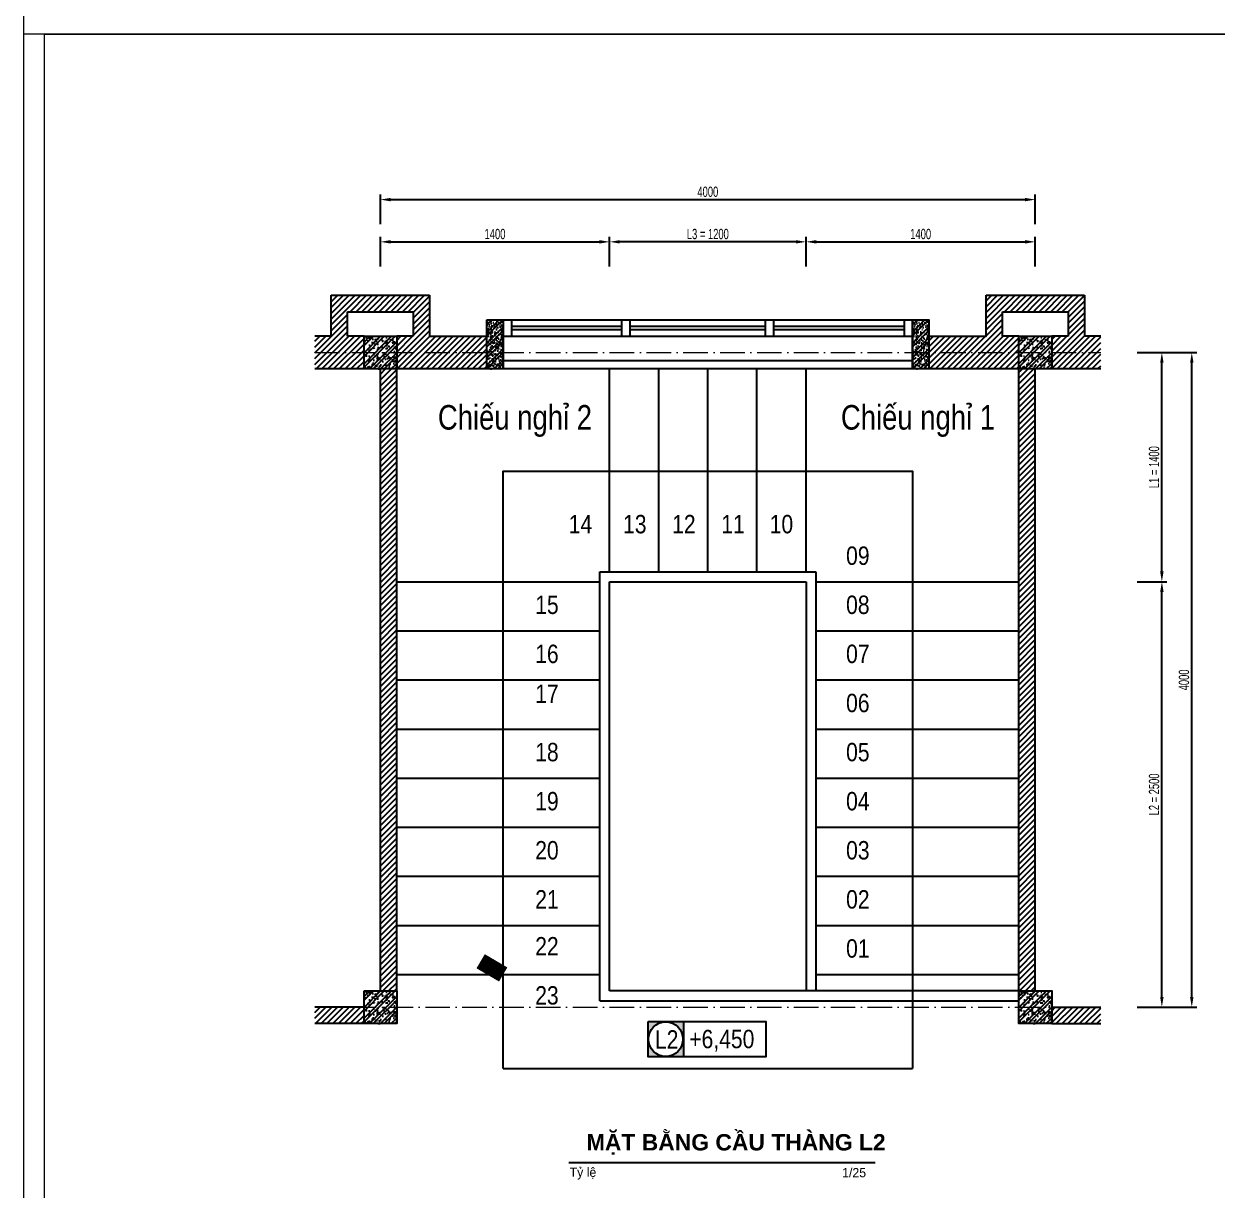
# Model space of a CAD drawing. Extents: x -1107188 to -523840, y 39692 to 514392.
# Drawn here: x -1107188 to -1078037, y 307936 to 336442 of the extents above; entities that cross this region are included whole.
import ezdxf
from ezdxf.enums import TextEntityAlignment as Align

# ---------------------------------------------------------------- set-up
doc = ezdxf.new("R2010")
doc.units = 0
doc.linetypes.add('ACAD_ISO10W100', pattern=[18, 12, -3, 0, -3])
doc.layers.get('0').update_dxf_attribs({"color": 255, "linetype": 'CONTINUOUS'})
doc.layers.get('DEFPOINTS').update_dxf_attribs({"linetype": 'CONTINUOUS'})
for name, color, linetype, lineweight in [('00-KH O SAN', 6, 'CONTINUOUS', 9), ('00-KICH THUOC', 6, 'CONTINUOUS', 9), ('CAY', 84, 'CONTINUOUS', 5), ('NET-THAY', 2, 'CONTINUOUS', 13), ('TRUC', 24, 'CONTINUOUS', 0)]:
    doc.layers.add(name, color=color, linetype=linetype, lineweight=lineweight)
for name, color, linetype in [('DIM', 1, 'CONTINUOUS'), ('DOOR', 20, 'CONTINUOUS'), ('HACTH', 8, 'CONTINUOUS'), ('TAGS', 60, 'CONTINUOUS'), ('TEXT', 7, 'CONTINUOUS'), ('TUONG', 131, 'CONTINUOUS')]:
    doc.layers.add(name, color=color, linetype=linetype)
doc.styles.add('1', font='', dxfattribs={"height": 250})
doc.styles.add('KICHTHUOC', font='', dxfattribs={"width": 0.8})
doc.styles.add('SO BV', font='', dxfattribs={"height": 200})
doc.styles.add('SWISS-CONDENSE', font='')
doc.styles.add('TEN BV', font='', dxfattribs={"height": 350})
doc.styles.add('Title-Text-1', font='arial.ttf', dxfattribs={"width": 0.8, "height": 6})
doc.styles.add('VNI-HELVE-CONDENSEN', font='')
doc.styles.get('1').set_extended_font_data('VNI-Helve-Condense')
doc.styles.get('KICHTHUOC').set_extended_font_data('VNI-Helve-Condense')
doc.styles.get('SO BV').set_extended_font_data('VNI-Helve-Condense')
doc.styles.get('SWISS-CONDENSE').set_extended_font_data('VNI-Swiss-Condense')
doc.styles.get('TEN BV').set_extended_font_data('VNI-Helve-Condense', bold=True)
doc.styles.get('VNI-HELVE-CONDENSEN').set_extended_font_data('VNI-Helve-Condense')
doc.dimstyles.new('DIM 25', dxfattribs={"dimtxt": 2.5, "dimasz": 2.5, "dimexe": 1.25, "dimexo": 0.625, "dimtad": 1, "dimdec": 0, "dimtxsty": 'KICHTHUOC', "dimcen": 2.5, "dimclrd": 1, "dimclre": 1, "dimclrt": 2, "dimadec": 0, "dimazin": 0, "dimtfac": 1, "dimtdec": 0, "dimtix": 1, "dimtmove": 0, "dimatfit": 3, "dimfxl": 6, "dimfxlon": 1, "dimarcsym": 0})
pattern_1 = [(45, (-3377260.09, 566681.26), (-70.710678, 70.710678), [])]

# ---------------------------------------------------------------- blocks, each defined once
blk = doc.blocks.new('A$C27B14CF0')
at = {"layer": 'TAGS', "ltscale": 1000}
h = blk.add_hatch(color=8, dxfattribs=at)
h.paths.add_polyline_path([(250, 243), (-182, 243), (-182, -189), (250, -189)])
h.paths.add_polyline_path([(245, 27, -1), (-177, 27, -1)], flags=16)
blk.add_line((250, 243), (250, -189), dxfattribs=at)
blk.add_lwpolyline([(-182, 243), (1258, 243), (1258, -189), (-182, -189)], close=True, dxfattribs=at)
blk.add_circle((34, 27), 211, dxfattribs=at)
at = {"layer": 'TAGS', "ltscale": 1000, "style": 'VNI-HELVE-CONDENSEN'}
for p in [(-44, -84), (379, -84)]:
    blk.add_attdef('S', p, '', height=225, dxfattribs=at)
blk = doc.blocks.new('*D1356')
at = {"layer": '00-KH O SAN', "color": 1, "lineweight": -2, "transparency": 16777216}
for p, q in [((-1079987, 322807), (-1079262, 322807)), ((-1079387, 312657), (-1079387, 322557)), ((-1079987, 312407), (-1079262, 312407))]:
    blk.add_line(p, q, dxfattribs=at)
at = {"layer": '00-KH O SAN', "color": 1, "transparency": 16777216}
for points in [[(-1079429, 322557), (-1079345, 322557), (-1079387, 322807)], [(-1079429, 312657), (-1079345, 312657), (-1079387, 312407)]]:
    blk.add_solid(points, dxfattribs=at)
at = {"layer": 'DEFPOINTS', "color": 0, "transparency": 16777216}
for p in [(-1082879, 322807), (-1079387, 322807), (-1082879, 312407)]:
    blk.add_point(p, dxfattribs=at)
at = {"layer": '00-KH O SAN', "color": 2, "transparency": 16777216, "insert": (-1079577, 317607), "char_height": 250, "attachment_point": 5, "rotation": 90, "style": 'KICHTHUOC'}
blk.add_mtext('L2 = 2500', dxfattribs=at)
blk = doc.blocks.new('*D1357')
at = {"layer": '00-KH O SAN', "color": 1, "lineweight": -2, "transparency": 16777216}
for p, q in [((-1079987, 328407), (-1079262, 328407)), ((-1079387, 323057), (-1079387, 328157)), ((-1079987, 322807), (-1079262, 322807))]:
    blk.add_line(p, q, dxfattribs=at)
at = {"layer": '00-KH O SAN', "color": 1, "transparency": 16777216}
for points in [[(-1079429, 328157), (-1079345, 328157), (-1079387, 328407)], [(-1079429, 323057), (-1079345, 323057), (-1079387, 322807)]]:
    blk.add_solid(points, dxfattribs=at)
at = {"layer": 'DEFPOINTS', "color": 0, "transparency": 16777216}
for p in [(-1082879, 328407), (-1079387, 328407), (-1082879, 322807)]:
    blk.add_point(p, dxfattribs=at)
at = {"layer": '00-KH O SAN', "color": 2, "transparency": 16777216, "insert": (-1079577, 325607), "char_height": 250, "attachment_point": 5, "rotation": 90, "style": 'KICHTHUOC'}
blk.add_mtext('L1 = 1400', dxfattribs=at)
blk = doc.blocks.new('*D1358')
at = {"layer": '00-KH O SAN', "color": 1, "lineweight": -2, "transparency": 16777216}
for p, q in [((-1092879, 330514), (-1092879, 331239)), ((-1088079, 330514), (-1088079, 331239)), ((-1088329, 331114), (-1092629, 331114))]:
    blk.add_line(p, q, dxfattribs=at)
at = {"layer": '00-KH O SAN', "color": 1, "transparency": 16777216}
for points in [[(-1092629, 331156), (-1092629, 331073), (-1092879, 331114)], [(-1088329, 331156), (-1088329, 331073), (-1088079, 331114)]]:
    blk.add_solid(points, dxfattribs=at)
at = {"layer": 'DEFPOINTS', "color": 0, "transparency": 16777216}
for p in [(-1092879, 331114), (-1092879, 325507), (-1088079, 325527)]:
    blk.add_point(p, dxfattribs=at)
at = {"layer": '00-KH O SAN', "color": 2, "transparency": 16777216, "insert": (-1090479, 331304), "char_height": 250, "attachment_point": 5, "style": 'KICHTHUOC'}
blk.add_mtext('L3 = 1200', dxfattribs=at)
blk = doc.blocks.new('*D1435')
at = {"layer": 'DEFPOINTS', "color": 0, "transparency": 16777216}
for p in [(-1092879, 331114), (-1098479, 328007), (-1092879, 328007)]:
    blk.add_point(p, dxfattribs=at)
at = {"layer": 'DIM', "color": 1, "lineweight": -2, "transparency": 16777216}
for p, q in [((-1098479, 330514), (-1098479, 331239)), ((-1092879, 330514), (-1092879, 331239)), ((-1098229, 331114), (-1093129, 331114))]:
    blk.add_line(p, q, dxfattribs=at)
at = {"layer": 'DIM', "color": 1, "transparency": 16777216}
for points in [[(-1098229, 331156), (-1098229, 331073), (-1098479, 331114)], [(-1093129, 331156), (-1093129, 331073), (-1092879, 331114)]]:
    blk.add_solid(points, dxfattribs=at)
at = {"layer": 'DIM', "color": 2, "transparency": 16777216, "insert": (-1095679, 331304), "char_height": 250, "attachment_point": 5, "style": 'KICHTHUOC'}
blk.add_mtext('1400', dxfattribs=at)
blk = doc.blocks.new('*D1436')
at = {"layer": 'DEFPOINTS', "color": 0, "transparency": 16777216}
for p in [(-1082479, 331114), (-1088079, 330514), (-1082479, 328007)]:
    blk.add_point(p, dxfattribs=at)
at = {"layer": 'DIM', "color": 1, "lineweight": -2, "transparency": 16777216}
for p, q in [((-1088079, 330577), (-1088079, 331239)), ((-1082479, 330514), (-1082479, 331239)), ((-1087829, 331114), (-1082729, 331114))]:
    blk.add_line(p, q, dxfattribs=at)
at = {"layer": 'DIM', "color": 1, "transparency": 16777216}
for points in [[(-1087829, 331156), (-1087829, 331073), (-1088079, 331114)], [(-1082729, 331156), (-1082729, 331073), (-1082479, 331114)]]:
    blk.add_solid(points, dxfattribs=at)
at = {"layer": 'DIM', "color": 2, "transparency": 16777216, "insert": (-1085279, 331304), "char_height": 250, "attachment_point": 5, "style": 'KICHTHUOC'}
blk.add_mtext('1400', dxfattribs=at)
blk = doc.blocks.new('KHUNGTEN')
at = {"color": 3, "linetype": 'Continuous'}
for points in [[(-593653, 217892), (-593653, 277292), (-509653, 277292), (-509653, 217892), (-593653, 217892)], [(-593153, 218392), (-593153, 276792), (-510153, 276792), (-510153, 218392)]]:
    blk.add_lwpolyline(points, close=True, dxfattribs=at)
at = {"style": 'TEN BV'}
for tag, p in [('TEB_BV', (-518299, 222628)), ('LOAI_BV', (-511918, 220684)), ('TL', (-512164, 219751))]:
    blk.add_attdef(tag, p, '', height=350, dxfattribs=at)
at = {"style": 'SO BV'}
for tag, p in [('SOBV', (-510673, 221020)), ('TONGSOBV', (-510673, 220591))]:
    blk.add_attdef(tag, text='', height=200, dxfattribs=at).set_placement(p, align=Align.CENTER)
blk = doc.blocks.new('*D1455')
at = {"layer": '00-KICH THUOC', "color": 1, "lineweight": -2, "transparency": 16777216}
for p, q in [((-1098479, 331546), (-1098479, 332271)), ((-1098229, 332146), (-1082729, 332146)), ((-1082479, 331546), (-1082479, 332271))]:
    blk.add_line(p, q, dxfattribs=at)
at = {"layer": '00-KICH THUOC', "color": 1, "transparency": 16777216}
for points in [[(-1098229, 332188), (-1098229, 332105), (-1098479, 332146)], [(-1082729, 332188), (-1082729, 332105), (-1082479, 332146)]]:
    blk.add_solid(points, dxfattribs=at)
at = {"layer": 'DEFPOINTS', "color": 0, "transparency": 16777216}
for p in [(-1082479, 332146), (-1098479, 328407), (-1082479, 328407)]:
    blk.add_point(p, dxfattribs=at)
at = {"layer": '00-KICH THUOC', "color": 2, "transparency": 16777216, "insert": (-1090479, 332337), "char_height": 250, "attachment_point": 5, "style": 'KICHTHUOC'}
blk.add_mtext('4000', dxfattribs=at)
blk = doc.blocks.new('*D1456')
at = {"layer": '00-KICH THUOC', "color": 1, "lineweight": -2, "transparency": 16777216}
for p, q in [((-1079256, 328407), (-1078531, 328407)), ((-1078656, 312657), (-1078656, 328157)), ((-1079256, 312407), (-1078531, 312407))]:
    blk.add_line(p, q, dxfattribs=at)
at = {"layer": '00-KICH THUOC', "color": 1, "transparency": 16777216}
for points in [[(-1078698, 328157), (-1078614, 328157), (-1078656, 328407)], [(-1078698, 312657), (-1078614, 312657), (-1078656, 312407)]]:
    blk.add_solid(points, dxfattribs=at)
at = {"layer": 'DEFPOINTS', "color": 0, "transparency": 16777216}
for p in [(-1082479, 328407), (-1078656, 328407), (-1082479, 312407)]:
    blk.add_point(p, dxfattribs=at)
at = {"layer": '00-KICH THUOC', "color": 2, "transparency": 16777216, "insert": (-1078846, 320407), "char_height": 250, "attachment_point": 5, "rotation": 90, "style": 'KICHTHUOC'}
blk.add_mtext('4000', dxfattribs=at)

msp = doc.modelspace()

# ---------------------------------------------------------------- hatches: boundary and pattern name
at = {"layer": 'CAY'}
h = msp.add_hatch(dxfattribs=at)
h.set_pattern_fill('AR-CONC', color=256, scale=200, style=0)
h.set_pattern_definition([(50, (-5329607.5, 988955.2), (1434.52037, -125.50427), [150, -1650]), (355, (-5329607.5, 988955.2), (-277.50267, 1504.38427), [120, -1320]), (100.4514, (-5329488, 988944.7), (1157.01876, 1378.8791), [127.4804, -1402.2842]), (46.1842, (-5329607.5, 989355.2), (2134.4821, -331.038), [225, -2475]), (96.6356, (-5329429.7, 989327.6), (1869.3254, 1948.2357), [191.2206, -2103.426]), (351.1842, (-5329607.5, 989355.2), (1869.3239, 1948.2372), [180, -1980]), (21, (-5329407.5, 989255.2), (1193.8141, -805.23778), [150, -1650]), (326, (-5329407.5, 989255.2), (486.63066, 1450.3001), [120, -1320]), (71.4514, (-5329308, 989188.1), (1680.44526, 645.061), [127.4804, -1402.2842]), (37.5, (-5329607.53, 988955.2), (24.31971, 665.78771), [0, -1304, 0, -1340, 0, -1325]), (7.5, (-5329607.5, 988955.2), (526.13907, 788.82342), [0, -764, 0, -1274, 0, -505]), (327.5, (-5330053.53, 988955.2), (1067.64487, -45.109743), [0, -500, 0, -1560, 0, -2070]), (317.5, (-5330253.5, 988955.2), (1166.37234, 200.20996), [0, -650, 0, -1036, 0, -1470])])
h.paths.add_polyline_path([(-1095878.734, 329207.034), (-1095478.734, 329207.034), (-1095478.734, 328007.034), (-1095878.734, 328007.034)])
at = {"layer": 'HACTH'}
h = msp.add_hatch(dxfattribs=at)
h.set_pattern_fill('ANSI31', color=256, scale=800, style=0)
h.set_pattern_definition(pattern_1)
h.paths.add_polyline_path([(-1099278.734, 329407.034), (-1098478.734, 329407.034), (-1098478.734, 329807.034), (-1099678.734, 329807.034), (-1099678.734, 328807.034), (-1100078.734, 328807.034), (-1100078.734, 328407.034), (-1098878.734, 328407.034), (-1098878.734, 328807.034), (-1099278.734, 328807.034)])
h.paths.add_polyline_path([(-1098878.734, 328407.034), (-1100078.734, 328407.034), (-1100078.734, 328007.034), (-1098878.734, 328007.034)])
h.paths.add_polyline_path([(-1085078.734, 328807.034), (-1085078.734, 328407.034), (-1082878.734, 328407.034), (-1082878.734, 328807.034), (-1083278.734, 328807.034), (-1083278.734, 329407.034), (-1082478.734, 329407.034), (-1082478.734, 329807.034), (-1083678.734, 329807.034), (-1083678.734, 328807.034)])
h.paths.add_polyline_path([(-1085078.734, 328407.034), (-1085078.734, 328007.034), (-1082878.734, 328007.034), (-1082878.734, 328407.034)])
h.paths.add_polyline_path([(-1095878.734, 328407.034), (-1095878.734, 328807.034), (-1097278.734, 328807.034), (-1097278.734, 329807.034), (-1098478.734, 329807.034), (-1098478.734, 329407.034), (-1097678.734, 329407.034), (-1097678.734, 328807.034), (-1098078.734, 328807.034), (-1098078.734, 328407.034)])
h.paths.add_polyline_path([(-1095878.734, 328007.034), (-1095878.734, 328407.034), (-1098078.734, 328407.034), (-1098078.734, 328007.034)])
h = msp.add_hatch(dxfattribs=at)
h.set_pattern_fill('ANSI31', color=256, scale=800, style=0)
h.set_pattern_definition(pattern_1)
h.paths.add_polyline_path([(-1080878.734, 328807.034), (-1081278.734, 328807.034), (-1081278.734, 329807.034), (-1082478.734, 329807.034), (-1082478.734, 329407.034), (-1081678.734, 329407.034), (-1081678.734, 328807.034), (-1082078.734, 328807.034), (-1082078.734, 328407.034), (-1080878.734, 328407.034)])
h.paths.add_polyline_path([(-1080878.734, 328407.034), (-1082078.734, 328407.034), (-1082078.734, 328007.034), (-1080878.734, 328007.034)])
h = msp.add_hatch(dxfattribs=at)
h.set_pattern_fill('ANSI32', color=256, scale=20, style=0)
h.set_pattern_definition([(45, (-3726611.69, 61687.28), (-134.703842, 134.703842), []), (45, (-3726521.89, 61687.28), (-134.703842, 134.703842), [])])
h.paths.add_polyline_path([(-1095478.734, 329207.034), (-1095878.734, 329207.034), (-1095878.734, 328407.034), (-1095478.734, 328407.034)])
h.paths.add_polyline_path([(-1095478.734, 328407.034), (-1095878.734, 328407.034), (-1095878.734, 328007.034), (-1095478.734, 328007.034)])
h = msp.add_hatch(dxfattribs=at)
h.set_pattern_fill('AR-CONC', color=256, style=0)
h.set_pattern_definition([(50, (-3726611.69, 61687.28), (182.184669, -15.9390855), [19.05, -209.55]), (355, (-3726611.69, 61687.28), (-35.242826, 191.056643), [15.24, -167.64]), (100.451, (-3726596.5, 61685.95), (146.942502, 175.116688), [16.19, -178.09]), (46.1842, (-3726611.7, 61738.08), (271.07904, -42.042328), [28.575, -314.325]), (96.6356, (-3726589.1, 61734.57), (237.404234, 247.425556), [24.285, -267.135]), (351.184, (-3726611.7, 61738.08), (237.404606, 247.425118), [22.86, -251.46]), (21, (-3726586.29, 61725.38), (151.61488, -102.2655185), [19.05, -209.55]), (326, (-3726586.29, 61725.38), (61.802028, 184.187966), [15.24, -167.64]), (71.4514, (-3726573.65, 61716.86), (213.416491, 81.922858), [16.19, -178.09]), (37.5, (-3726611.69, 61687.28), (3.0886033, 84.5550389), [0, -165.608, 0, -170.18, 0, -168.275]), (7.5, (-3726611.69, 61687.28), (66.8196625, 100.1805748), [0, -97.028, 0, -161.798, 0, -64.135]), (327.5, (-3726668.33, 61687.28), (135.5905952, -5.728744), [0, -63.5, 0, -198.12, 0, -262.89]), (317.5, (-3726693.73, 61687.28), (148.1291814, 25.426491), [0, -82.55, 0, -131.572, 0, -186.69])])
h.paths.add_polyline_path([(-1095478.734, 329207.034), (-1095878.734, 329207.034), (-1095878.734, 328407.034), (-1095478.734, 328407.034)])
h.paths.add_polyline_path([(-1095478.734, 328407.034), (-1095878.734, 328407.034), (-1095878.734, 328007.034), (-1095478.734, 328007.034)])
h = msp.add_hatch(dxfattribs=at)
h.set_pattern_fill('ANSI32', color=256, scale=20, style=0)
h.set_pattern_definition([(45, (-3716211.69, 61687.28), (-134.703842, 134.703842), []), (45, (-3716121.89, 61687.28), (-134.703842, 134.703842), [])])
h.paths.add_polyline_path([(-1085078.734, 329207.034), (-1085478.734, 329207.034), (-1085478.734, 328407.034), (-1085078.734, 328407.034)])
h.paths.add_polyline_path([(-1085078.734, 328407.034), (-1085478.734, 328407.034), (-1085478.734, 328007.034), (-1085078.734, 328007.034)])
h = msp.add_hatch(dxfattribs=at)
h.set_pattern_fill('AR-CONC', color=256, style=0)
h.set_pattern_definition([(50, (-3716211.69, 61687.28), (182.184669, -15.9390855), [19.05, -209.55]), (355, (-3716211.69, 61687.28), (-35.242826, 191.056643), [15.24, -167.64]), (100.451, (-3716196.5, 61685.95), (146.942502, 175.116688), [16.19, -178.09]), (46.1842, (-3716211.7, 61738.08), (271.07904, -42.042328), [28.575, -314.325]), (96.6356, (-3716189.1, 61734.57), (237.404234, 247.425556), [24.285, -267.135]), (351.184, (-3716211.7, 61738.08), (237.404606, 247.425118), [22.86, -251.46]), (21, (-3716186.29, 61725.38), (151.61488, -102.2655185), [19.05, -209.55]), (326, (-3716186.29, 61725.38), (61.802028, 184.187966), [15.24, -167.64]), (71.4514, (-3716173.65, 61716.86), (213.416491, 81.922858), [16.19, -178.09]), (37.5, (-3716211.69, 61687.28), (3.0886033, 84.5550389), [0, -165.608, 0, -170.18, 0, -168.275]), (7.5, (-3716211.69, 61687.28), (66.8196625, 100.1805748), [0, -97.028, 0, -161.798, 0, -64.135]), (327.5, (-3716268.33, 61687.28), (135.5905952, -5.728744), [0, -63.5, 0, -198.12, 0, -262.89]), (317.5, (-3716293.73, 61687.28), (148.1291814, 25.426491), [0, -82.55, 0, -131.572, 0, -186.69])])
h.paths.add_polyline_path([(-1085078.734, 329207.034), (-1085478.734, 329207.034), (-1085478.734, 328407.034), (-1085078.734, 328407.034)])
h.paths.add_polyline_path([(-1085078.734, 328407.034), (-1085478.734, 328407.034), (-1085478.734, 328007.034), (-1085078.734, 328007.034)])
h = msp.add_hatch(dxfattribs=at)
h.set_pattern_fill('ANSI32', color=256, scale=500, style=0)
h.set_pattern_definition([(45, (-3113722.35, 649661.2), (-132.582521, 132.582521), []), (45, (-3113633.97, 649661.2), (-132.582521, 132.582521), [])])
h.paths.add_polyline_path([(-1098478.734, 328807.034), (-1098878.734, 328807.034), (-1098878.734, 328407.034), (-1098478.734, 328407.034)])
h.paths.add_polyline_path([(-1098078.734, 328807.034), (-1098478.734, 328807.034), (-1098478.734, 328407.034), (-1098078.734, 328407.034)])
h.paths.add_polyline_path([(-1098078.734, 328407.034), (-1098478.734, 328407.034), (-1098478.734, 328007.034), (-1098078.734, 328007.034)])
h.paths.add_polyline_path([(-1098478.734, 328407.034), (-1098878.734, 328407.034), (-1098878.734, 328007.034), (-1098478.734, 328007.034)])
h = msp.add_hatch(dxfattribs=at)
h.set_pattern_fill('AR-CONC', color=256, scale=40, style=0)
h.set_pattern_definition([(50, (-3113722.35, 649661.2), (286.904073, -25.100854), [30, -330]), (355, (-3113722.35, 649661.2), (-55.500533, 300.876853), [24, -264]), (100.4514, (-3113698.44, 649659.1), (231.403753, 275.775817), [25.496076, -280.456845]), (46.1842, (-3113722.35, 649741.2), (426.89642, -66.207606), [45, -495]), (96.6356, (-3113686.78, 649735.68), (373.86508, 389.64715), [38.244115, -420.6852]), (351.1842, (-3113722.35, 649741.2), (373.86478, 389.64744), [36, -396]), (21, (-3113682.35, 649721.2), (238.76282, -161.047556), [30, -330]), (326, (-3113682.35, 649721.2), (97.326133, 290.06002), [24, -264]), (71.4514, (-3113662.46, 649707.78), (336.08905, 129.0122), [25.496076, -280.456845]), (37.5, (-3113722.35, 649661.2), (4.863942, 133.1575415), [0, -260.8, 0, -268, 0, -265]), (7.5, (-3113722.35, 649661.2), (105.227815, 157.764685), [0, -152.8, 0, -254.8, 0, -101]), (327.5, (-3113811.55, 649661.2), (213.5289745, -9.0219487), [0, -100, 0, -312, 0, -414]), (317.5, (-3113851.55, 649661.2), (233.274468, 40.041993), [0, -130, 0, -207.2, 0, -294])])
h.paths.add_polyline_path([(-1098478.734, 328807.034), (-1098878.734, 328807.034), (-1098878.734, 328407.034), (-1098478.734, 328407.034)])
h.paths.add_polyline_path([(-1098078.734, 328807.034), (-1098478.734, 328807.034), (-1098478.734, 328407.034), (-1098078.734, 328407.034)])
h.paths.add_polyline_path([(-1098078.734, 328407.034), (-1098478.734, 328407.034), (-1098478.734, 328007.034), (-1098078.734, 328007.034)])
h.paths.add_polyline_path([(-1098478.734, 328407.034), (-1098878.734, 328407.034), (-1098878.734, 328007.034), (-1098478.734, 328007.034)])
h = msp.add_hatch(dxfattribs=at)
h.set_pattern_fill('ANSI32', color=256, scale=500, style=0)
h.set_pattern_definition([(45, (-3097722.35, 649661.2), (-132.582521, 132.582521), []), (45, (-3097633.97, 649661.2), (-132.582521, 132.582521), [])])
h.paths.add_polyline_path([(-1082478.734, 328807.034), (-1082878.734, 328807.034), (-1082878.734, 328407.034), (-1082478.734, 328407.034)])
h.paths.add_polyline_path([(-1082078.734, 328807.034), (-1082478.734, 328807.034), (-1082478.734, 328407.034), (-1082078.734, 328407.034)])
h.paths.add_polyline_path([(-1082078.734, 328407.034), (-1082478.734, 328407.034), (-1082478.734, 328007.034), (-1082078.734, 328007.034)])
h.paths.add_polyline_path([(-1082478.734, 328407.034), (-1082878.734, 328407.034), (-1082878.734, 328007.034), (-1082478.734, 328007.034)])
h = msp.add_hatch(dxfattribs=at)
h.set_pattern_fill('AR-CONC', color=256, scale=40, style=0)
h.set_pattern_definition([(50, (-3097722.35, 649661.2), (286.904073, -25.100854), [30, -330]), (355, (-3097722.35, 649661.2), (-55.500533, 300.876853), [24, -264]), (100.4514, (-3097698.44, 649659.1), (231.403753, 275.775817), [25.496076, -280.456845]), (46.1842, (-3097722.35, 649741.2), (426.89642, -66.207606), [45, -495]), (96.6356, (-3097686.78, 649735.68), (373.86508, 389.64715), [38.244115, -420.6852]), (351.1842, (-3097722.35, 649741.2), (373.86478, 389.64744), [36, -396]), (21, (-3097682.35, 649721.2), (238.76282, -161.047556), [30, -330]), (326, (-3097682.35, 649721.2), (97.326133, 290.06002), [24, -264]), (71.4514, (-3097662.46, 649707.78), (336.08905, 129.0122), [25.496076, -280.456845]), (37.5, (-3097722.35, 649661.2), (4.863942, 133.1575415), [0, -260.8, 0, -268, 0, -265]), (7.5, (-3097722.35, 649661.2), (105.227815, 157.764685), [0, -152.8, 0, -254.8, 0, -101]), (327.5, (-3097811.55, 649661.2), (213.5289745, -9.0219487), [0, -100, 0, -312, 0, -414]), (317.5, (-3097851.55, 649661.2), (233.274468, 40.041993), [0, -130, 0, -207.2, 0, -294])])
h.paths.add_polyline_path([(-1082478.734, 328807.034), (-1082878.734, 328807.034), (-1082878.734, 328407.034), (-1082478.734, 328407.034)])
h.paths.add_polyline_path([(-1082078.734, 328807.034), (-1082478.734, 328807.034), (-1082478.734, 328407.034), (-1082078.734, 328407.034)])
h.paths.add_polyline_path([(-1082078.734, 328407.034), (-1082478.734, 328407.034), (-1082478.734, 328007.034), (-1082078.734, 328007.034)])
h.paths.add_polyline_path([(-1082478.734, 328407.034), (-1082878.734, 328407.034), (-1082878.734, 328007.034), (-1082478.734, 328007.034)])
h = msp.add_hatch(dxfattribs=at)
h.set_pattern_fill('ANSI31', color=256, scale=800, style=0)
h.set_pattern_definition(pattern_1)
h.paths.add_polyline_path([(-1098878.734, 312407.034), (-1100078.734, 312407.034), (-1100078.734, 312007.034), (-1098878.734, 312007.034)])
h.paths.add_polyline_path([(-1098078.734, 317956.855), (-1098478.734, 317763.029), (-1098478.734, 312807.034), (-1098078.734, 312807.034)])
h.paths.add_polyline_path([(-1098078.734, 328007.034), (-1098478.734, 328007.034), (-1098478.734, 317763.029), (-1098078.734, 317956.855)])
h = msp.add_hatch(dxfattribs=at)
h.set_pattern_fill('ANSI31', color=256, scale=800, style=0)
h.set_pattern_definition(pattern_1)
h.paths.add_polyline_path([(-1082478.734, 328007.034), (-1082878.734, 328007.034), (-1082878.734, 312807.034), (-1082478.734, 312807.034)])
h.paths.add_polyline_path([(-1080878.734, 312407.034), (-1082078.734, 312407.034), (-1082078.734, 312007.034), (-1080878.734, 312007.034)])
h = msp.add_hatch(dxfattribs=at)
h.set_pattern_fill('ANSI32', color=256, scale=500, style=0)
h.set_pattern_definition([(45, (-3113722.35, 633661.2), (-132.582521, 132.582521), []), (45, (-3113633.97, 633661.2), (-132.582521, 132.582521), [])])
h.paths.add_polyline_path([(-1098478.734, 312807.034), (-1098878.734, 312807.034), (-1098878.734, 312407.034), (-1098478.734, 312407.034)])
h.paths.add_polyline_path([(-1098078.734, 312807.034), (-1098478.734, 312807.034), (-1098478.734, 312407.034), (-1098078.734, 312407.034)])
h.paths.add_polyline_path([(-1098078.734, 312407.034), (-1098478.734, 312407.034), (-1098478.734, 312007.034), (-1098078.734, 312007.034)])
h.paths.add_polyline_path([(-1098478.734, 312407.034), (-1098878.734, 312407.034), (-1098878.734, 312007.034), (-1098478.734, 312007.034)])
h = msp.add_hatch(dxfattribs=at)
h.set_pattern_fill('AR-CONC', color=256, scale=40, style=0)
h.set_pattern_definition([(50, (-3113722.35, 633661.2), (286.904073, -25.100854), [30, -330]), (355, (-3113722.35, 633661.2), (-55.500533, 300.876853), [24, -264]), (100.4514, (-3113698.44, 633659.1), (231.403753, 275.775817), [25.496076, -280.456845]), (46.1842, (-3113722.35, 633741.2), (426.89642, -66.207606), [45, -495]), (96.6356, (-3113686.78, 633735.68), (373.86508, 389.64715), [38.244115, -420.6852]), (351.1842, (-3113722.35, 633741.2), (373.86478, 389.64744), [36, -396]), (21, (-3113682.35, 633721.2), (238.76282, -161.047556), [30, -330]), (326, (-3113682.35, 633721.2), (97.326133, 290.06002), [24, -264]), (71.4514, (-3113662.46, 633707.78), (336.08905, 129.0122), [25.496076, -280.456845]), (37.5, (-3113722.35, 633661.2), (4.863942, 133.1575415), [0, -260.8, 0, -268, 0, -265]), (7.5, (-3113722.35, 633661.2), (105.227815, 157.764685), [0, -152.8, 0, -254.8, 0, -101]), (327.5, (-3113811.55, 633661.2), (213.5289745, -9.0219487), [0, -100, 0, -312, 0, -414]), (317.5, (-3113851.55, 633661.2), (233.274468, 40.041993), [0, -130, 0, -207.2, 0, -294])])
h.paths.add_polyline_path([(-1098478.734, 312807.034), (-1098878.734, 312807.034), (-1098878.734, 312407.034), (-1098478.734, 312407.034)])
h.paths.add_polyline_path([(-1098078.734, 312807.034), (-1098478.734, 312807.034), (-1098478.734, 312407.034), (-1098078.734, 312407.034)])
h.paths.add_polyline_path([(-1098078.734, 312407.034), (-1098478.734, 312407.034), (-1098478.734, 312007.034), (-1098078.734, 312007.034)])
h.paths.add_polyline_path([(-1098478.734, 312407.034), (-1098878.734, 312407.034), (-1098878.734, 312007.034), (-1098478.734, 312007.034)])
h = msp.add_hatch(dxfattribs=at)
h.set_pattern_fill('ANSI32', color=256, scale=500, style=0)
h.set_pattern_definition([(45, (-3097722.35, 633661.2), (-132.582521, 132.582521), []), (45, (-3097633.97, 633661.2), (-132.582521, 132.582521), [])])
h.paths.add_polyline_path([(-1082478.734, 312807.034), (-1082878.734, 312807.034), (-1082878.734, 312407.034), (-1082478.734, 312407.034)])
h.paths.add_polyline_path([(-1082078.734, 312807.034), (-1082478.734, 312807.034), (-1082478.734, 312407.034), (-1082078.734, 312407.034)])
h.paths.add_polyline_path([(-1082078.734, 312407.034), (-1082478.734, 312407.034), (-1082478.734, 312007.034), (-1082078.734, 312007.034)])
h.paths.add_polyline_path([(-1082478.734, 312407.034), (-1082878.734, 312407.034), (-1082878.734, 312007.034), (-1082478.734, 312007.034)])
h = msp.add_hatch(dxfattribs=at)
h.set_pattern_fill('AR-CONC', color=256, scale=40, style=0)
h.set_pattern_definition([(50, (-3097722.35, 633661.2), (286.904073, -25.100854), [30, -330]), (355, (-3097722.35, 633661.2), (-55.500533, 300.876853), [24, -264]), (100.4514, (-3097698.44, 633659.1), (231.403753, 275.775817), [25.496076, -280.456845]), (46.1842, (-3097722.35, 633741.2), (426.89642, -66.207606), [45, -495]), (96.6356, (-3097686.78, 633735.68), (373.86508, 389.64715), [38.244115, -420.6852]), (351.1842, (-3097722.35, 633741.2), (373.86478, 389.64744), [36, -396]), (21, (-3097682.35, 633721.2), (238.76282, -161.047556), [30, -330]), (326, (-3097682.35, 633721.2), (97.326133, 290.06002), [24, -264]), (71.4514, (-3097662.46, 633707.78), (336.08905, 129.0122), [25.496076, -280.456845]), (37.5, (-3097722.35, 633661.2), (4.863942, 133.1575415), [0, -260.8, 0, -268, 0, -265]), (7.5, (-3097722.35, 633661.2), (105.227815, 157.764685), [0, -152.8, 0, -254.8, 0, -101]), (327.5, (-3097811.55, 633661.2), (213.5289745, -9.0219487), [0, -100, 0, -312, 0, -414]), (317.5, (-3097851.55, 633661.2), (233.274468, 40.041993), [0, -130, 0, -207.2, 0, -294])])
h.paths.add_polyline_path([(-1082478.734, 312807.034), (-1082878.734, 312807.034), (-1082878.734, 312407.034), (-1082478.734, 312407.034)])
h.paths.add_polyline_path([(-1082078.734, 312807.034), (-1082478.734, 312807.034), (-1082478.734, 312407.034), (-1082078.734, 312407.034)])
h.paths.add_polyline_path([(-1082078.734, 312407.034), (-1082478.734, 312407.034), (-1082478.734, 312007.034), (-1082078.734, 312007.034)])
h.paths.add_polyline_path([(-1082478.734, 312407.034), (-1082878.734, 312407.034), (-1082878.734, 312007.034), (-1082478.734, 312007.034)])

# ---------------------------------------------------------------- linework, layer by layer
at = {"layer": 'DOOR'}
for p, q in [((-1095478.734, 329207.034), (-1095478.734, 328807.034)), ((-1095478.734, 329207.034), (-1085478.734, 329207.034)), ((-1095278.734, 329207.034), (-1095278.734, 328807.034)), ((-1089078.734, 329207.034), (-1089078.734, 328807.034)), ((-1088878.734, 329207.034), (-1088878.734, 328807.034)), ((-1085678.734, 329207.034), (-1085678.734, 328807.034)), ((-1085478.734, 329207.034), (-1085478.734, 328807.034)), ((-1095478.734, 328807.034), (-1085478.734, 328807.034))]:
    msp.add_line(p, q, dxfattribs=at)
at = {"layer": 'DOOR', "linetype": 'ByBlock', "lineweight": -2}
for p, q in [((-1092578.734, 328807.034), (-1092578.734, 329207.034)), ((-1092378.734, 328807.034), (-1092378.734, 329207.034))]:
    msp.add_line(p, q, dxfattribs=at)
at = {"layer": 'DOOR', "color": 251}
for p, q in [((-1092578.734, 329047.034), (-1095278.734, 329047.034)), ((-1092578.734, 328967.034), (-1095278.734, 328967.034)), ((-1089078.734, 329047.034), (-1092378.734, 329047.034)), ((-1089078.734, 328967.034), (-1092378.734, 328967.034)), ((-1085678.734, 329047.034), (-1088878.734, 329047.034)), ((-1085678.734, 328967.034), (-1088878.734, 328967.034))]:
    msp.add_line(p, q, dxfattribs=at)
at = {"layer": 'NET-THAY', "linetype": 'ByBlock', "lineweight": -2}
for p, q in [((-1092878.734, 323047.034), (-1092878.734, 328007.034)), ((-1091678.734, 323047.034), (-1091678.734, 328007.034)), ((-1090478.734, 323047.034), (-1090478.734, 328007.034)), ((-1090478.734, 323047.034), (-1090478.734, 328007.034)), ((-1089278.734, 323047.034), (-1089278.734, 328007.034)), ((-1088078.734, 323047.034), (-1088078.734, 328007.034)), ((-1093118.734, 323047.034), (-1087838.734, 323047.034)), ((-1093118.734, 312567.034), (-1093118.734, 323047.034)), ((-1093118.734, 323047.034), (-1093118.734, 323047.034)), ((-1087838.734, 323047.034), (-1087838.734, 312807.034)), ((-1098078.734, 322807.034), (-1093118.734, 322807.034)), ((-1092878.734, 312807.034), (-1092878.734, 322807.034)), ((-1092878.734, 322807.034), (-1088078.734, 322807.034)), ((-1088078.734, 322807.034), (-1088078.734, 312807.034)), ((-1087838.734, 322807.034), (-1082878.734, 322807.034)), ((-1098078.734, 321607.034), (-1093118.734, 321607.034)), ((-1087838.734, 321607.034), (-1082878.734, 321607.034)), ((-1098078.734, 320407.034), (-1093118.734, 320407.034)), ((-1087838.734, 320407.034), (-1082878.734, 320407.034)), ((-1098078.734, 319207.034), (-1093118.734, 319207.034)), ((-1087838.734, 319207.034), (-1082878.734, 319207.034)), ((-1098078.734, 318007.034), (-1093118.734, 318007.034)), ((-1087838.734, 318007.034), (-1082878.734, 318007.034)), ((-1098078.734, 316807.034), (-1093118.734, 316807.034)), ((-1087838.734, 316807.034), (-1082878.734, 316807.034)), ((-1098078.734, 315607.034), (-1093118.734, 315607.034)), ((-1087838.734, 315607.034), (-1082878.734, 315607.034)), ((-1098078.734, 314407.034), (-1093118.734, 314407.034)), ((-1087838.734, 314407.034), (-1082878.734, 314407.034)), ((-1098078.734, 313207.034), (-1093118.734, 313207.034)), ((-1087838.734, 313207.034), (-1082878.734, 313207.034)), ((-1082878.734, 312807.034), (-1092878.734, 312807.034)), ((-1093118.734, 312567.034), (-1082878.734, 312567.034))]:
    msp.add_line(p, q, dxfattribs=at)
for points in [[(-1085478.734, 328207.034), (-1095478.734, 328207.034)], [(-1085478.734, 328007.034), (-1095478.734, 328007.034)]]:
    msp.add_lwpolyline(points, dxfattribs=at)
at = {"layer": 'TEXT'}
msp.add_line((-1095478.734, 310910.383), (-1085478.734, 310910.383), dxfattribs=at)
msp.add_lwpolyline([(-1095478.734, 310910.383), (-1095478.734, 325507.034), (-1085478.734, 325507.034), (-1085478.734, 310910.383)], dxfattribs=at)
at = {"layer": 'TEXT', "const_width": 400}
msp.add_lwpolyline([(-1096029.327, 313531.024), (-1095478.734, 313207.034)], dxfattribs=at)
at = {"layer": 'TEXT', "color": 7, "linetype": 'ByBlock', "const_width": 48.75}
msp.add_lwpolyline([(-1086387.907, 308605.352), (-1092698.529, 308605.352), (-1086387.907, 308605.352), (-1093882.732, 308605.352)], dxfattribs=at)
at = {"layer": 'TRUC', "linetype": 'ACAD_ISO10W100', "ltscale": 50}
for points in [[(-1100078.734, 328407.034), (-1080878.734, 328407.034)], [(-1100078.734, 312407.034), (-1080878.734, 312407.034)]]:
    msp.add_lwpolyline(points, dxfattribs=at)
at = {"layer": 'TUONG'}
for p, q in [((-1099678.734, 328807.034), (-1099678.734, 329807.034)), ((-1099678.734, 329807.034), (-1097278.734, 329807.034)), ((-1083678.734, 329807.034), (-1081278.734, 329807.034)), ((-1081278.734, 329807.034), (-1081278.734, 328807.034)), ((-1099278.734, 328807.034), (-1099278.734, 329407.034)), ((-1099278.734, 329407.034), (-1097678.734, 329407.034)), ((-1097678.734, 329407.034), (-1097678.734, 328807.034)), ((-1083278.734, 328807.034), (-1083278.734, 329407.034)), ((-1083278.734, 329407.034), (-1081678.734, 329407.034)), ((-1081678.734, 329407.034), (-1081678.734, 328807.034)), ((-1099678.734, 328807.034), (-1100078.734, 328807.034)), ((-1098878.734, 328807.034), (-1099278.734, 328807.034)), ((-1097678.734, 328807.034), (-1098078.734, 328807.034)), ((-1095478.734, 328007.034), (-1095478.734, 328807.034)), ((-1085478.734, 328807.034), (-1085478.734, 328007.034)), ((-1082878.734, 328807.034), (-1083278.734, 328807.034)), ((-1081678.734, 328807.034), (-1082078.734, 328807.034)), ((-1080878.734, 328807.034), (-1081278.734, 328807.034)), ((-1097278.734, 328007.034), (-1100078.734, 328007.034)), ((-1080878.734, 328007.034), (-1083678.734, 328007.034)), ((-1098878.734, 312407.034), (-1100078.734, 312407.034)), ((-1082078.734, 312407.034), (-1080878.734, 312407.034)), ((-1098878.734, 312007.034), (-1100078.734, 312007.034)), ((-1082078.734, 312007.034), (-1080878.734, 312007.034))]:
    msp.add_line(p, q, dxfattribs=at)
for points in [[(-1097278.734, 329807.034), (-1097278.734, 328807.034), (-1095878.734, 328807.034)], [(-1085078.734, 328807.034), (-1083678.734, 328807.034), (-1083678.734, 329807.034)], [(-1098478.734, 312807.034), (-1098478.734, 328007.034)], [(-1098078.734, 312807.034), (-1098078.734, 328107.034)], [(-1095478.734, 328007.034), (-1098078.734, 328007.034)], [(-1083678.734, 328007.034), (-1085478.734, 328007.034)], [(-1082878.734, 312007.034), (-1082878.734, 328107.034)], [(-1082478.734, 312807.034), (-1082478.734, 328007.034)]]:
    msp.add_lwpolyline(points, dxfattribs=at)
for points in [[(-1095878.734, 329207.034), (-1095478.734, 329207.034), (-1095478.734, 328007.034), (-1095878.734, 328007.034)], [(-1085478.734, 329207.034), (-1085078.734, 329207.034), (-1085078.734, 328007.034), (-1085478.734, 328007.034)], [(-1098878.734, 328807.034), (-1098078.734, 328807.034), (-1098078.734, 328007.034), (-1098878.734, 328007.034)], [(-1082878.734, 328807.034), (-1082078.734, 328807.034), (-1082078.734, 328007.034), (-1082878.734, 328007.034)], [(-1098878.734, 312807.034), (-1098078.734, 312807.034), (-1098078.734, 312007.034), (-1098878.734, 312007.034)], [(-1082878.734, 312807.034), (-1082078.734, 312807.034), (-1082078.734, 312007.034), (-1082878.734, 312007.034)]]:
    msp.add_lwpolyline(points, close=True, dxfattribs=at)

# ---------------------------------------------------------------- block references
at = {"layer": '00-KICH THUOC'}
for p in [(-513535.14, 118300), (-513535.14, 59400)]:
    msp.add_blockref('KHUNGTEN', p, dxfattribs=at)
at = {"layer": 'TAGS', "ltscale": 1000}
ref = msp.add_blockref('A$C27B14CF0', (-1091576.48, 311571.88), dxfattribs=dict(at, xscale=2, yscale=2, zscale=2))
ref.add_attrib('S', 'L2', (-1091771.003, 311394.694), dxfattribs={"color": 7, "ltscale": 1000, "height": 450, "style": 'VNI-HELVE-CONDENSEN'})
ref.add_attrib('S', '+6,450', (-1090933.006, 311404.566), dxfattribs={"color": 7, "ltscale": 1000, "height": 450, "style": 'VNI-HELVE-CONDENSEN'})

# ---------------------------------------------------------------- texts
at = {"layer": '00-KH O SAN', "style": 'Title-Text-1', "width": 0.8}
for s, p in [('Chiếu nghỉ 2', (-1097073.804, 326524.947)), ('Chiếu nghỉ 1', (-1087227.804, 326524.947))]:
    msp.add_text(s, height=600, dxfattribs=at).set_placement(p)
at = {"layer": 'TEXT', "char_height": 450, "attachment_point": 1, "style": '1'}
for s, insert in [('14', (-1093876.981, 324440.01)), ('13', (-1092550.624, 324440.01)), ('12', (-1091350.624, 324440.01)), ('11', (-1090150.624, 324440.01)), ('10', (-1088967.624, 324440.01)), ('09', (-1087101.351, 323668.14)), ('15', (-1094696.434, 322468.14)), ('08', (-1087101.351, 322468.14)), ('16', (-1094696.434, 321268.14)), ('07', (-1087101.351, 321268.14)), ('17', (-1094696.434, 320293.988)), ('06', (-1087101.351, 320068.14)), ('18', (-1094696.434, 318868.14)), ('05', (-1087101.351, 318868.14)), ('19', (-1094696.434, 317668.14)), ('04', (-1087101.351, 317668.14)), ('20', (-1094696.434, 316468.14)), ('03', (-1087101.351, 316468.14)), ('21', (-1094696.434, 315268.14)), ('02', (-1087101.351, 315268.14)), ('22', (-1094696.434, 314121.667)), ('01', (-1087101.351, 314068.14)), ('23', (-1094696.434, 312921.667))]:
    msp.add_mtext(s, dxfattribs=dict(at, insert=insert))
at = {"layer": 'TEXT', "color": 7, "insert": (-1093440.313, 309305.951), "char_height": 400, "attachment_point": 1, "style": 'SWISS-CONDENSE'}
msp.add_mtext('{\\fVNI-Avo|b1|i0|c0|p2;M\\fArial|b1|i0|c0|p34;ẶT BẰNG CẦU THÀNG L2}', dxfattribs=at)
at = {"layer": 'TEXT', "color": 7, "linetype": 'ByBlock', "char_height": 225, "attachment_point": 1, "style": 'SWISS-CONDENSE'}
for s, insert in [('{\\fVNI-Avo|b0|i0|c0|p2;Tyû leä}', (-1093855.712, 308486.485)), ('{\\fVNI-Avo|b0|i0|c0|p2;1/25}', (-1087198.003, 308476.512))]:
    msp.add_mtext(s, dxfattribs=dict(at, insert=insert))

# ---------------------------------------------------------------- dimensions: what is measured, and where the dimension line sits
at = {"layer": '00-KH O SAN'}
dim = msp.add_linear_dim(base=(-1092878.734, 331114.208), p1=(-1088078.734, 325527.034), p2=(-1092878.734, 325507.034), text='L3 = <>', dimstyle='DIM 25', override={"dimscale": 100, "dimlfac": 0.25, "dimfrac": 2}, dxfattribs=at)
dim.commit()
dim.dimension.update_dxf_attribs({"geometry": '*D1358', "text_midpoint": (-1090478.734, 331304.375)})
for base, p1, p2, text, picture, middle in [((-1079387.021, 328407.034), (-1082878.734, 322807.034), (-1082878.734, 328407.034), 'L1 = 1400', '*D1357', (-1079577.187, 325607.034)), ((-1079387.021, 322807.034), (-1082878.734, 312407.034), (-1082878.734, 322807.034), 'L2 = 2500', '*D1356', (-1079577.187, 317607.034))]:
    dim = msp.add_linear_dim(base=base, p1=p1, p2=p2, angle=90, text=text, dimstyle='DIM 25', override={"dimscale": 100, "dimlfac": 0.25, "dimfrac": 2}, dxfattribs=at)
    dim.commit()
    dim.dimension.update_dxf_attribs({"geometry": picture, "text_midpoint": middle})
at = {"layer": '00-KICH THUOC'}
dim = msp.add_linear_dim(base=(-1082478.734, 332146.365), p1=(-1098478.734, 328407.034), p2=(-1082478.734, 328407.034), dimstyle='DIM 25', override={"dimscale": 100, "dimlfac": 0.25, "dimfrac": 2}, dxfattribs=at)
dim.commit()
dim.dimension.update_dxf_attribs({"geometry": '*D1455', "text_midpoint": (-1090478.734, 332336.532)})
dim = msp.add_linear_dim(base=(-1078655.958, 328407.034), p1=(-1082478.734, 312407.034), p2=(-1082478.734, 328407.034), angle=90, dimstyle='DIM 25', override={"dimscale": 100, "dimlfac": 0.25, "dimfrac": 2}, dxfattribs=at)
dim.commit()
dim.dimension.update_dxf_attribs({"geometry": '*D1456', "text_midpoint": (-1078846.124, 320407.034)})
at = {"layer": 'DIM'}
for base, p1, p2, picture, middle in [((-1092878.734, 331114.208), (-1098478.734, 328007.034), (-1092878.734, 328007.034), '*D1435', (-1095678.734, 331304.375)), ((-1082478.734, 331114.208), (-1088078.734, 330514.208), (-1082478.734, 328007.034), '*D1436', (-1085278.734, 331304.375))]:
    dim = msp.add_linear_dim(base=base, p1=p1, p2=p2, dimstyle='DIM 25', override={"dimscale": 100, "dimlfac": 0.25, "dimfrac": 2}, dxfattribs=at)
    dim.commit()
    dim.dimension.update_dxf_attribs({"geometry": picture, "text_midpoint": middle})

doc.saveas('drawing.dxf')
